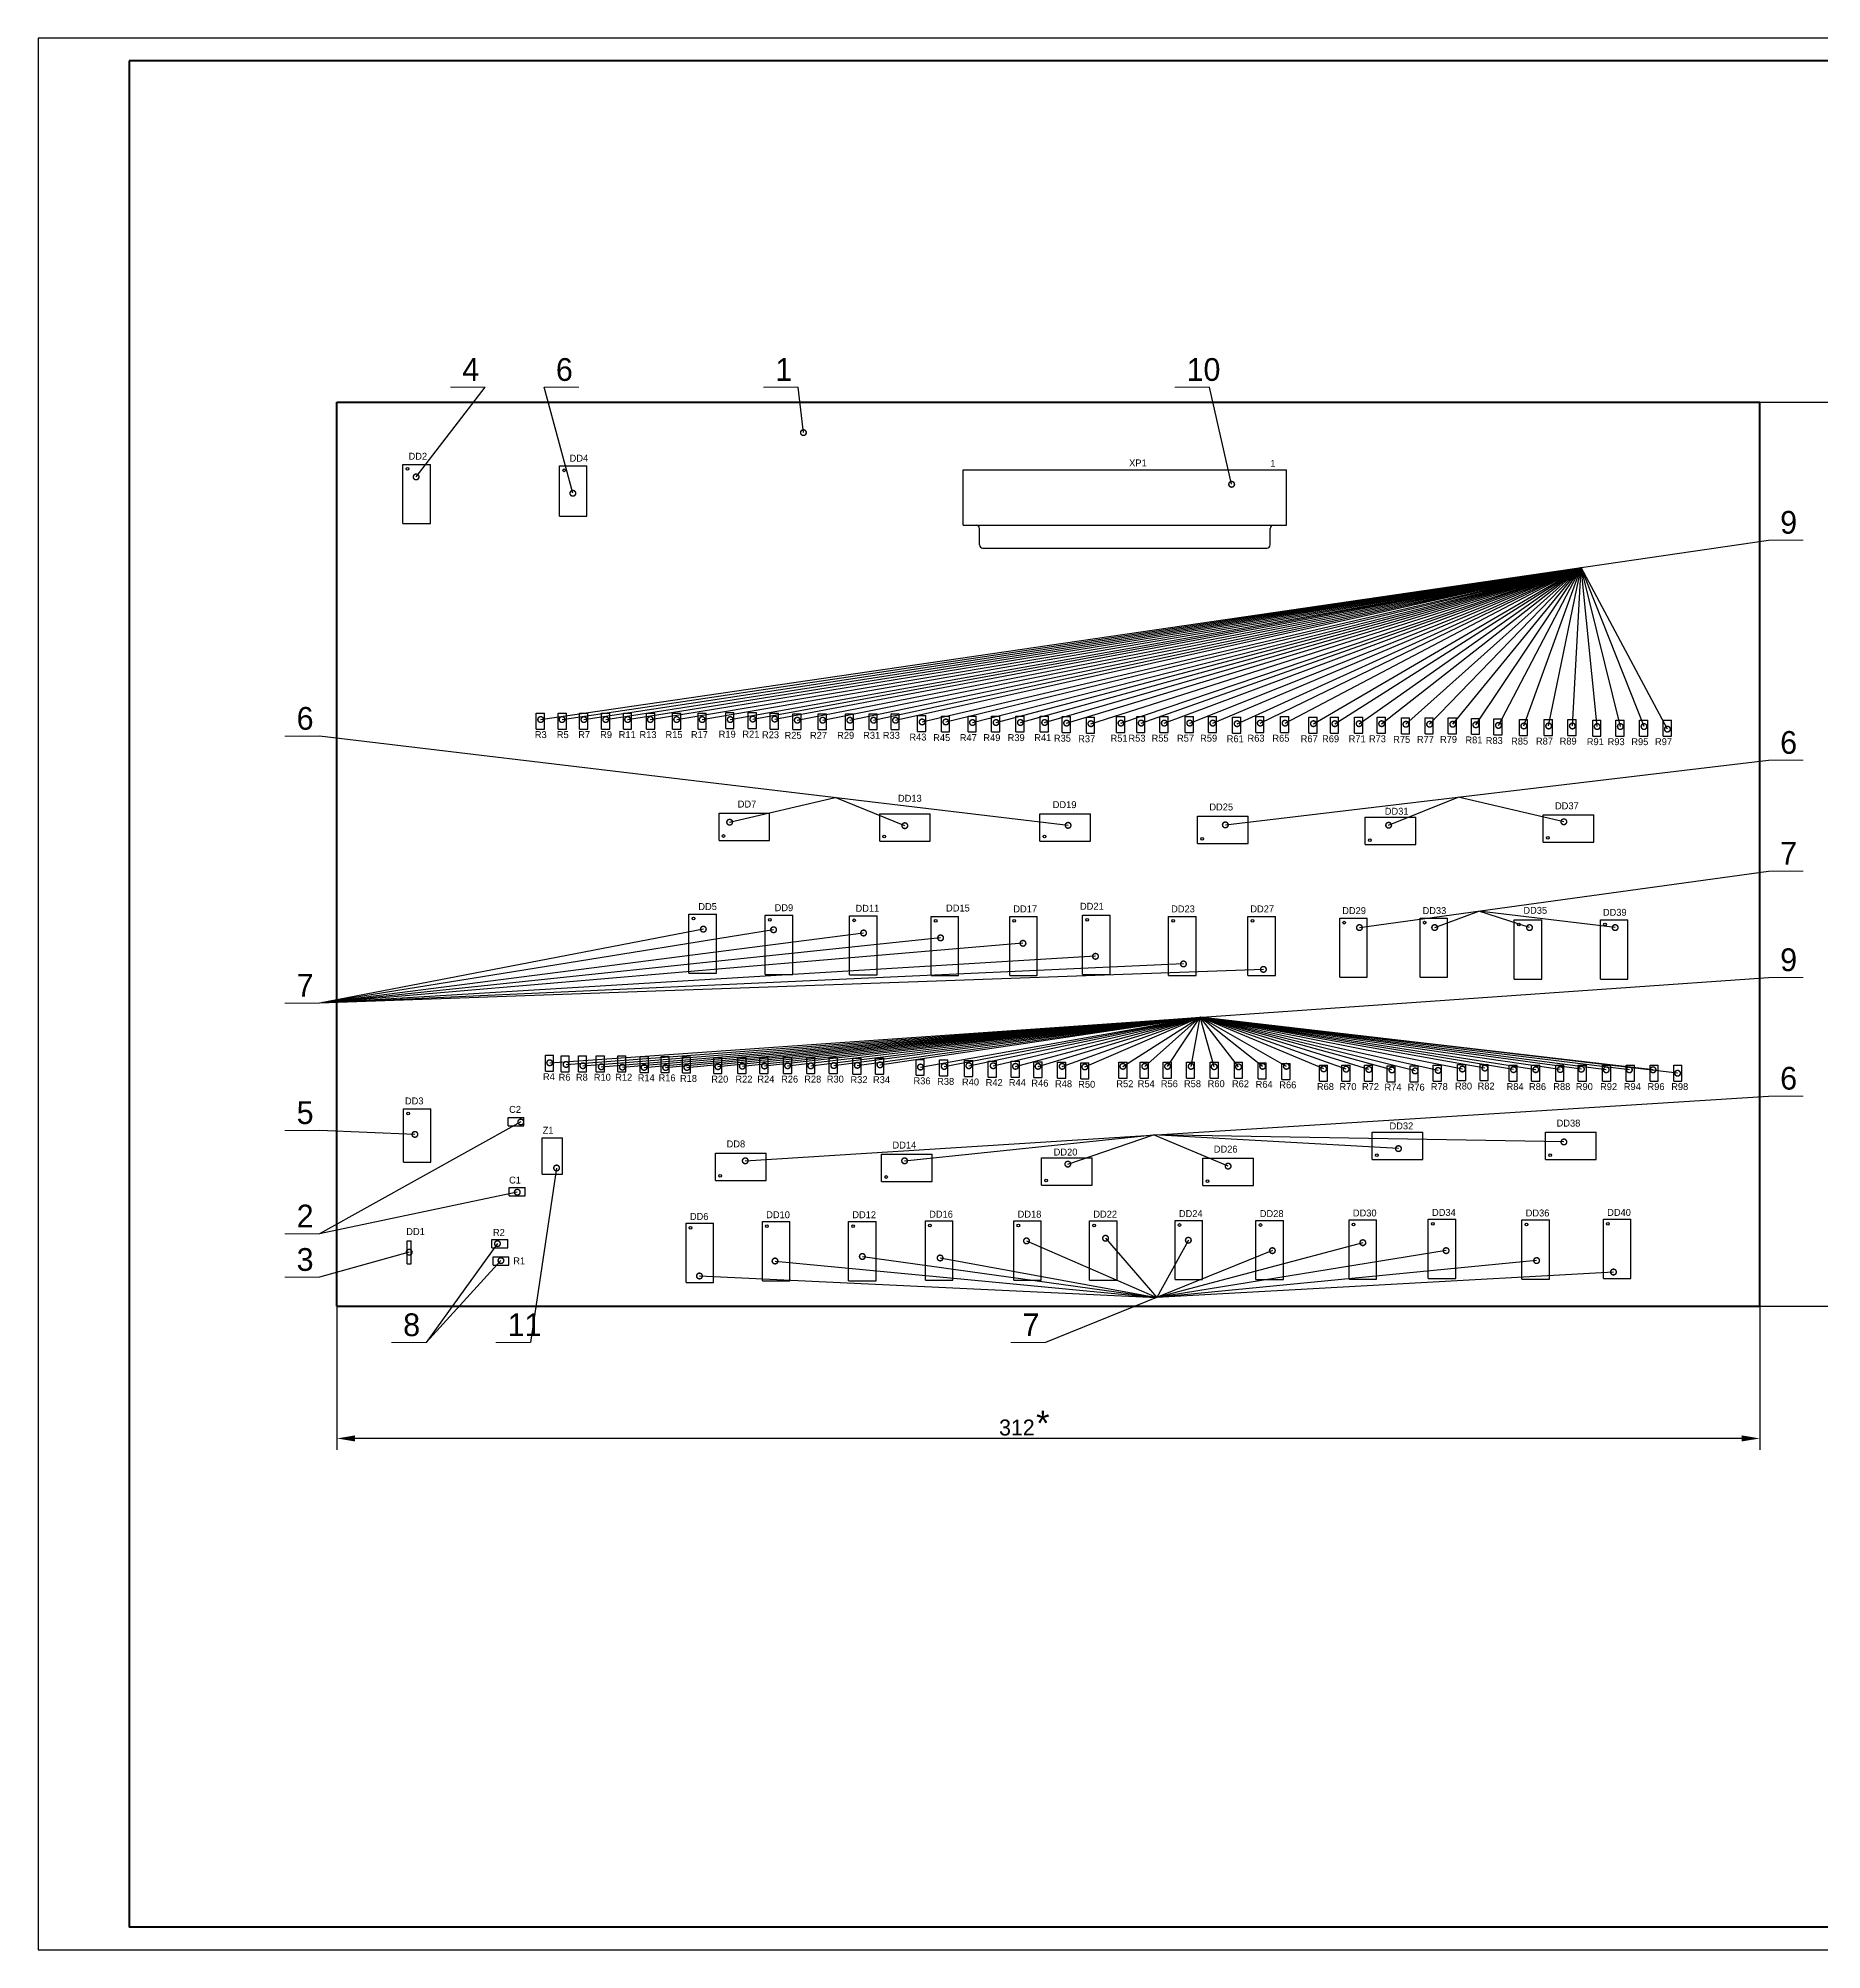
# Model space of a CAD drawing. Extents: x -317 to 277, y 435 to 855.
# Drawn here: x -317.2 to 74.7, y 434.5 to 854.5 of the extents above; entities that cross this region are included whole.
import ezdxf

# ---------------------------------------------------------------- set-up
doc = ezdxf.new("R2010")
doc.units = 0
doc.header["$MEASUREMENT"] = 0
doc.layers.get('0').update_dxf_attribs({"linetype": 'CONTINUOUS'})
doc.layers.get('Defpoints').update_dxf_attribs({"linetype": 'CONTINUOUS'})
for name, color, linetype, lineweight in [('Layer1', 7, 'CONTINUOUS', 50), ('Рамка', 7, 'CONTINUOUS', 50), ('Рамка2', 7, 'CONTINUOUS', 25)]:
    doc.layers.add(name, color=color, linetype=linetype, lineweight=lineweight)
doc.layers.add('rozmiru', color=82, linetype='CONTINUOUS')
doc.layers.add('TOPOVERLAY', color=250, linetype='CONTINUOUS')
doc.styles.add('style1', font='452826.ttf')
doc.styles.add('Гост', font='452826.ttf')
doc.dimstyles.new('Copy(2) of ISO-25', dxfattribs={"dimtxt": 2.5, "dimasz": 2.5, "dimexe": 1.25, "dimexo": 0.625, "dimtad": 1, "dimtxsty": 'Standard', "dimcen": 2.5, "dimadec": 0, "dimazin": 0, "dimtfac": 1, "dimtmove": 0, "dimatfit": 3, "dimldrblk": 'DOTSMALL', "dimfxl": 1, "dimarcsym": 0})
doc.dimstyles.new('Гост', dxfattribs={"dimtxt": 5, "dimasz": 4, "dimexe": 2.5, "dimexo": 0, "dimtad": 1, "dimtoh": 1, "dimzin": 9, "dimtxsty": 'Гост', "dimcen": 2.5, "dimadec": 0, "dimazin": 0, "dimtfac": 1, "dimtmove": 0, "dimatfit": 3, "dimfxl": 1, "dimarcsym": 0})

# ---------------------------------------------------------------- blocks, each defined once
blk = doc.blocks.new('_DotSmall')
at = {"color": 0, "linetype": 'ByBlock', "const_width": 0.5}
blk.add_lwpolyline([(-0.0625, 0, 1), (0.0625, 0, 1)], format="xyb", close=True, dxfattribs=at)
blk = doc.blocks.new('*D119')
at = {"color": 0, "linetype": 'Continuous', "lineweight": -2, "transparency": 16777216}
for p, q in [((61.07, 774.58), (92.58, 774.58)), ((90.08, 579.96), (90.08, 770.58)), ((61.07, 575.96), (92.58, 575.96))]:
    blk.add_line(p, q, dxfattribs=at)
at = {"color": 0, "linetype": 'Continuous', "transparency": 16777216}
for points in [[(89.42, 770.58), (90.75, 770.58), (90.08, 774.58)], [(89.42, 579.96), (90.75, 579.96), (90.08, 575.96)]]:
    blk.add_solid(points, dxfattribs=at)
at = {"layer": 'Defpoints', "color": 0, "linetype": 'Continuous', "transparency": 16777216}
for p in [(61.07, 774.58), (90.08, 774.58), (61.07, 575.96)]:
    blk.add_point(p, dxfattribs=at)
at = {"color": 0, "linetype": 'Continuous', "transparency": 16777216, "insert": (86.75, 680.66), "char_height": 5, "attachment_point": 5, "rotation": 90, "style": 'Гост'}
blk.add_mtext('{\\H0.7x;198\\fArial|b0|i1|c204|p34;\\H1.5476x;*}', dxfattribs=at)
blk = doc.blocks.new('*D120')
at = {"color": 0, "linetype": 'Continuous', "lineweight": -2, "transparency": 16777216}
for p, q in [((-251.6, 575.96), (-251.6, 544.37)), ((61.07, 575.96), (61.07, 544.37)), ((57.07, 546.87), (-247.6, 546.87))]:
    blk.add_line(p, q, dxfattribs=at)
at = {"color": 0, "linetype": 'Continuous', "transparency": 16777216}
for points in [[(-247.6, 547.54), (-247.6, 546.21), (-251.6, 546.87)], [(57.07, 547.54), (57.07, 546.21), (61.07, 546.87)]]:
    blk.add_solid(points, dxfattribs=at)
at = {"layer": 'Defpoints', "color": 0, "linetype": 'Continuous', "transparency": 16777216}
for p in [(-251.6, 575.96), (61.07, 575.96), (-251.6, 546.87)]:
    blk.add_point(p, dxfattribs=at)
at = {"color": 0, "linetype": 'Continuous', "transparency": 16777216, "insert": (-100.71, 550.21), "char_height": 5, "attachment_point": 5, "style": 'Гост'}
blk.add_mtext('{\\H0.7x;312\\fArial|b0|i1|c204|p34;\\H1.5476x;*}', dxfattribs=at)

msp = doc.modelspace()

# ---------------------------------------------------------------- linework, layer by layer
at = {"linetype": 'Continuous'}
msp.add_lwpolyline([(-317.216, 434.524), (276.784, 434.524), (276.784, 854.524), (-317.216, 854.524)], close=True, dxfattribs=at)
at = {"layer": 'Layer1', "lineweight": 18}
for p, q in [((-219.012, 777.823), (-226.634, 777.823)), ((-198.437, 777.823), (-206.059, 777.823)), ((-150.234, 777.823), (-157.855, 777.823)), ((-59.863, 777.823), (-67.484, 777.823)), ((70.565, 744.243), (62.943, 744.243)), ((-255.406, 701.171), (-263.027, 701.171)), ((70.565, 695.885), (62.943, 695.885)), ((70.565, 671.54), (62.943, 671.54)), ((70.565, 648.137), (62.943, 648.137)), ((-255.406, 642.539), (-263.027, 642.539)), ((70.565, 622.107), (62.943, 622.107)), ((-255.406, 614.546), (-263.027, 614.546)), ((-255.406, 591.827), (-263.027, 591.827)), ((-255.406, 582.277), (-263.027, 582.277)), ((-231.999, 567.933), (-239.62, 567.933)), ((-209.043, 567.933), (-216.665, 567.933)), ((-95.918, 567.933), (-103.539, 567.933))]:
    msp.add_line(p, q, dxfattribs=at)
at = {"layer": 'TOPOVERLAY'}
for p, q in [((-237.103, 747.892), (-237.103, 760.892)), ((-237.103, 760.892), (-231.053, 760.892)), ((-231.053, 747.892), (-231.053, 760.892)), ((-202.661, 749.477), (-202.661, 760.577)), ((-202.661, 760.577), (-196.661, 760.577)), ((-196.661, 749.477), (-196.661, 760.577)), ((-113.968, 759.711), (-42.968, 759.711)), ((-113.968, 747.511), (-113.968, 759.711)), ((-42.968, 747.511), (-42.968, 759.711)), ((-237.103, 747.892), (-231.053, 747.892)), ((-202.661, 749.477), (-196.661, 749.477)), ((-113.968, 747.511), (-42.968, 747.511)), ((-110.398, 743.181), (-110.398, 746.811)), ((-46.538, 743.181), (-46.538, 746.811)), ((-109.703, 742.511), (-47.233, 742.511)), ((-207.803, 702.747), (-207.803, 706.247)), ((-207.803, 706.247), (-206.003, 706.247)), ((-206.003, 702.747), (-206.003, 706.247)), ((-202.977, 702.747), (-202.977, 706.247)), ((-202.977, 706.247), (-201.177, 706.247)), ((-201.177, 702.747), (-201.177, 706.247)), ((-198.278, 702.747), (-198.278, 706.247)), ((-198.278, 706.247), (-196.478, 706.247)), ((-196.478, 702.747), (-196.478, 706.247)), ((-193.452, 702.747), (-193.452, 706.247)), ((-193.452, 706.247), (-191.652, 706.247)), ((-191.652, 702.747), (-191.652, 706.247)), ((-188.626, 702.747), (-188.626, 706.247)), ((-188.626, 706.247), (-186.826, 706.247)), ((-186.826, 702.747), (-186.826, 706.247)), ((-183.546, 702.747), (-183.546, 706.247)), ((-183.546, 706.247), (-181.746, 706.247)), ((-181.746, 702.747), (-181.746, 706.247)), ((-177.831, 702.747), (-177.831, 706.247)), ((-177.831, 706.247), (-176.031, 706.247)), ((-176.031, 702.747), (-176.031, 706.247)), ((-172.243, 702.747), (-172.243, 706.247)), ((-172.243, 706.247), (-170.443, 706.247)), ((-170.443, 702.747), (-170.443, 706.247)), ((-166.147, 702.858), (-166.147, 706.358)), ((-166.147, 706.358), (-164.347, 706.358)), ((-164.347, 702.858), (-164.347, 706.358)), ((-161.194, 702.858), (-161.194, 706.358)), ((-161.194, 706.358), (-159.394, 706.358)), ((-159.394, 702.858), (-159.394, 706.358)), ((-156.368, 702.731), (-156.368, 706.231)), ((-156.368, 706.231), (-154.568, 706.231)), ((-154.568, 702.731), (-154.568, 706.231)), ((-151.415, 702.604), (-151.415, 706.104)), ((-151.415, 706.104), (-149.615, 706.104)), ((-149.615, 702.604), (-149.615, 706.104)), ((-145.827, 702.604), (-145.827, 706.104)), ((-145.827, 706.104), (-144.027, 706.104)), ((-144.027, 702.604), (-144.027, 706.104)), ((-139.858, 702.604), (-139.858, 706.104)), ((-139.858, 706.104), (-138.058, 706.104)), ((-138.058, 702.604), (-138.058, 706.104)), ((-134.651, 702.604), (-134.651, 706.104)), ((-134.651, 706.104), (-132.851, 706.104)), ((-132.851, 702.604), (-132.851, 706.104)), ((-129.825, 702.604), (-129.825, 706.104)), ((-129.825, 706.104), (-128.025, 706.104)), ((-128.025, 702.604), (-128.025, 706.104)), ((-123.983, 702.223), (-123.983, 705.723)), ((-123.983, 705.723), (-122.183, 705.723)), ((-122.183, 702.223), (-122.183, 705.723)), ((-207.803, 702.747), (-206.003, 702.747)), ((-202.977, 702.747), (-201.177, 702.747)), ((-198.278, 702.747), (-196.478, 702.747)), ((-193.452, 702.747), (-191.652, 702.747)), ((-188.626, 702.747), (-186.826, 702.747)), ((-183.546, 702.747), (-181.746, 702.747)), ((-177.831, 702.747), (-176.031, 702.747)), ((-172.243, 702.747), (-170.443, 702.747)), ((-166.147, 702.858), (-164.347, 702.858)), ((-161.194, 702.858), (-159.394, 702.858)), ((-156.368, 702.731), (-154.568, 702.731)), ((-151.415, 702.604), (-149.615, 702.604)), ((-145.827, 702.604), (-144.027, 702.604)), ((-139.858, 702.604), (-138.058, 702.604)), ((-134.651, 702.604), (-132.851, 702.604)), ((-129.825, 702.604), (-128.025, 702.604)), ((-123.983, 702.223), (-122.183, 702.223)), ((-118.76, 702.096), (-118.76, 705.596)), ((-118.76, 705.596), (-116.96, 705.596)), ((-118.76, 702.096), (-116.96, 702.096)), ((-116.96, 702.096), (-116.96, 705.596)), ((-112.918, 702.096), (-112.918, 705.596)), ((-112.918, 705.596), (-111.118, 705.596)), ((-112.918, 702.096), (-111.118, 702.096)), ((-111.118, 702.096), (-111.118, 705.596)), ((-107.727, 702.096), (-107.727, 705.596)), ((-107.727, 705.596), (-105.927, 705.596)), ((-107.727, 702.096), (-105.927, 702.096)), ((-105.927, 702.096), (-105.927, 705.596)), ((-102.393, 702.096), (-102.393, 705.596)), ((-102.393, 705.596), (-100.593, 705.596)), ((-102.393, 702.096), (-100.593, 702.096)), ((-100.593, 702.096), (-100.593, 705.596)), ((-97.059, 702.096), (-97.059, 705.596)), ((-97.059, 705.596), (-95.259, 705.596)), ((-97.059, 702.096), (-95.259, 702.096)), ((-95.259, 702.096), (-95.259, 705.596)), ((-92.233, 701.969), (-92.233, 705.469)), ((-92.233, 705.469), (-90.433, 705.469)), ((-92.233, 701.969), (-90.433, 701.969)), ((-90.433, 701.969), (-90.433, 705.469)), ((-86.899, 701.842), (-86.899, 705.342)), ((-86.899, 705.342), (-85.099, 705.342)), ((-86.899, 701.842), (-85.099, 701.842)), ((-85.099, 701.842), (-85.099, 705.342)), ((-80.295, 701.969), (-80.295, 705.469)), ((-80.295, 705.469), (-78.495, 705.469)), ((-80.295, 701.969), (-78.495, 701.969)), ((-78.495, 701.969), (-78.495, 705.469)), ((-75.85, 701.969), (-75.85, 705.469)), ((-75.85, 705.469), (-74.05, 705.469)), ((-75.85, 701.969), (-74.05, 701.969)), ((-74.05, 701.969), (-74.05, 705.469)), ((-70.77, 701.969), (-70.77, 705.469)), ((-70.77, 705.469), (-68.97, 705.469)), ((-70.77, 701.969), (-68.97, 701.969)), ((-68.97, 701.969), (-68.97, 705.469)), ((-65.182, 701.969), (-65.182, 705.469)), ((-65.182, 705.469), (-63.382, 705.469)), ((-65.182, 701.969), (-63.382, 701.969)), ((-63.382, 701.969), (-63.382, 705.469)), ((-60.102, 701.969), (-60.102, 705.469)), ((-60.102, 705.469), (-58.302, 705.469)), ((-60.102, 701.969), (-58.302, 701.969)), ((-58.302, 701.969), (-58.302, 705.469)), ((-54.768, 701.842), (-54.768, 705.342)), ((-54.768, 705.342), (-52.968, 705.342)), ((-54.768, 701.842), (-52.968, 701.842)), ((-52.968, 701.842), (-52.968, 705.342)), ((-49.688, 701.969), (-49.688, 705.469)), ((-49.688, 705.469), (-47.888, 705.469)), ((-49.688, 701.969), (-47.888, 701.969)), ((-47.888, 701.969), (-47.888, 705.469)), ((-44.227, 701.969), (-44.227, 705.469)), ((-44.227, 705.469), (-42.427, 705.469)), ((-44.227, 701.969), (-42.427, 701.969)), ((-42.427, 701.969), (-42.427, 705.469)), ((-38.004, 701.842), (-38.004, 705.342)), ((-38.004, 705.342), (-36.204, 705.342)), ((-38.004, 701.842), (-36.204, 701.842)), ((-36.204, 701.842), (-36.204, 705.342)), ((-33.305, 701.842), (-33.305, 705.342)), ((-33.305, 705.342), (-31.505, 705.342)), ((-33.305, 701.842), (-31.505, 701.842)), ((-31.505, 701.842), (-31.505, 705.342)), ((-27.971, 701.842), (-27.971, 705.342)), ((-27.971, 705.342), (-26.171, 705.342)), ((-27.971, 701.842), (-26.171, 701.842)), ((-26.171, 701.842), (-26.171, 705.342)), ((-23.018, 701.842), (-23.018, 705.342)), ((-23.018, 705.342), (-21.218, 705.342)), ((-23.018, 701.842), (-21.218, 701.842)), ((-21.218, 701.842), (-21.218, 705.342)), ((-17.684, 701.715), (-17.684, 705.215)), ((-17.684, 705.215), (-15.884, 705.215)), ((-17.684, 701.715), (-15.884, 701.715)), ((-15.884, 701.715), (-15.884, 705.215)), ((-12.477, 701.715), (-12.477, 705.215)), ((-12.477, 705.215), (-10.677, 705.215)), ((-12.477, 701.715), (-10.677, 701.715)), ((-10.677, 701.715), (-10.677, 705.215)), ((-7.397, 701.715), (-7.397, 705.215)), ((-7.397, 705.215), (-5.597, 705.215)), ((-7.397, 701.715), (-5.597, 701.715)), ((-5.597, 701.715), (-5.597, 705.215)), ((-2.317, 701.588), (-2.317, 705.088)), ((-2.317, 705.088), (-0.517, 705.088)), ((-2.317, 701.588), (-0.517, 701.588)), ((-0.517, 701.588), (-0.517, 705.088)), ((2.652, 701.461), (2.652, 704.961)), ((2.652, 704.961), (4.452, 704.961)), ((2.652, 701.461), (4.452, 701.461)), ((4.452, 701.461), (4.452, 704.961)), ((8.224, 701.334), (8.224, 704.834)), ((8.224, 704.834), (10.024, 704.834)), ((10.024, 701.334), (10.024, 704.834)), ((13.685, 701.334), (13.685, 704.834)), ((13.685, 704.834), (15.485, 704.834)), ((15.485, 701.334), (15.485, 704.834)), ((18.892, 701.334), (18.892, 704.834)), ((18.892, 704.834), (20.692, 704.834)), ((20.692, 701.334), (20.692, 704.834)), ((24.353, 701.207), (24.353, 704.707)), ((24.353, 704.707), (26.153, 704.707)), ((26.153, 701.207), (26.153, 704.707)), ((29.433, 701.207), (29.433, 704.707)), ((29.433, 704.707), (31.233, 704.707)), ((31.233, 701.207), (31.233, 704.707)), ((34.64, 701.207), (34.64, 704.707)), ((34.64, 704.707), (36.44, 704.707)), ((36.44, 701.207), (36.44, 704.707)), ((39.847, 701.207), (39.847, 704.707)), ((39.847, 704.707), (41.647, 704.707)), ((41.647, 701.207), (41.647, 704.707)), ((8.224, 701.334), (10.024, 701.334)), ((13.685, 701.334), (15.485, 701.334)), ((18.892, 701.334), (20.692, 701.334)), ((24.353, 701.207), (26.153, 701.207)), ((29.433, 701.207), (31.233, 701.207)), ((34.64, 701.207), (36.44, 701.207)), ((39.847, 701.207), (41.647, 701.207)), ((-167.622, 684.24), (-156.522, 684.24)), ((-167.622, 678.24), (-167.622, 684.24)), ((-156.522, 678.24), (-156.522, 684.24)), ((-132.316, 684.113), (-121.216, 684.113)), ((-132.316, 678.113), (-132.316, 684.113)), ((-121.216, 678.113), (-121.216, 684.113)), ((-97.137, 684.113), (-86.037, 684.113)), ((-97.137, 678.113), (-97.137, 684.113)), ((-86.037, 678.113), (-86.037, 684.113)), ((-62.466, 683.605), (-51.366, 683.605)), ((-62.466, 677.605), (-62.466, 683.605)), ((-51.366, 677.605), (-51.366, 683.605)), ((-25.636, 683.351), (-14.536, 683.351)), ((-25.636, 677.351), (-25.636, 683.351)), ((-14.536, 677.351), (-14.536, 683.351)), ((13.48, 683.859), (24.58, 683.859)), ((13.48, 677.859), (13.48, 683.859)), ((24.58, 677.859), (24.58, 683.859)), ((-167.622, 678.24), (-156.522, 678.24)), ((-132.316, 678.113), (-121.216, 678.113)), ((-97.137, 678.113), (-86.037, 678.113)), ((-62.466, 677.605), (-51.366, 677.605)), ((-25.636, 677.351), (-14.536, 677.351)), ((13.48, 677.859), (24.58, 677.859)), ((-174.241, 649.086), (-174.241, 662.086)), ((-174.241, 662.086), (-168.191, 662.086)), ((-168.191, 649.086), (-168.191, 662.086)), ((-157.477, 648.832), (-157.477, 661.832)), ((-157.477, 661.832), (-151.427, 661.832)), ((-151.427, 648.832), (-151.427, 661.832)), ((-138.935, 648.705), (-138.935, 661.705)), ((-138.935, 661.705), (-132.885, 661.705)), ((-132.885, 648.705), (-132.885, 661.705)), ((-121.028, 648.578), (-121.028, 661.578)), ((-121.028, 661.578), (-114.978, 661.578)), ((-114.978, 648.578), (-114.978, 661.578)), ((-103.756, 648.578), (-103.756, 661.578)), ((-103.756, 661.578), (-97.706, 661.578)), ((-97.706, 648.578), (-97.706, 661.578)), ((-87.754, 648.832), (-87.754, 661.832)), ((-87.754, 661.832), (-81.704, 661.832)), ((-81.704, 648.832), (-81.704, 661.832)), ((-68.831, 648.578), (-68.831, 661.578)), ((-68.831, 661.578), (-62.781, 661.578)), ((-62.781, 648.578), (-62.781, 661.578)), ((-51.432, 648.578), (-51.432, 661.578)), ((-51.432, 661.578), (-45.382, 661.578)), ((-45.382, 648.578), (-45.382, 661.578)), ((-31.239, 648.197), (-31.239, 661.197)), ((-31.239, 661.197), (-25.189, 661.197)), ((-25.189, 648.197), (-25.189, 661.197)), ((-13.586, 648.197), (-13.586, 661.197)), ((-13.586, 661.197), (-7.536, 661.197)), ((-7.536, 648.197), (-7.536, 661.197)), ((7.115, 647.816), (7.115, 660.816)), ((7.115, 660.816), (13.165, 660.816)), ((13.165, 647.816), (13.165, 660.816)), ((26.038, 647.816), (26.038, 660.816)), ((26.038, 660.816), (32.088, 660.816)), ((32.088, 647.816), (32.088, 660.816)), ((-174.241, 649.086), (-168.191, 649.086)), ((-157.477, 648.832), (-151.427, 648.832)), ((-138.935, 648.705), (-132.885, 648.705)), ((-121.028, 648.578), (-114.978, 648.578)), ((-103.756, 648.578), (-97.706, 648.578)), ((-87.754, 648.832), (-81.704, 648.832)), ((-68.831, 648.578), (-62.781, 648.578)), ((-51.432, 648.578), (-45.382, 648.578)), ((-31.239, 648.197), (-25.189, 648.197)), ((-13.586, 648.197), (-7.536, 648.197)), ((7.115, 647.816), (13.165, 647.816)), ((26.038, 647.816), (32.088, 647.816)), ((-205.765, 627.563), (-205.765, 631.063)), ((-205.765, 631.063), (-203.965, 631.063)), ((-203.965, 627.563), (-203.965, 631.063)), ((-202.32, 627.436), (-202.32, 630.936)), ((-202.32, 630.936), (-200.52, 630.936)), ((-200.52, 627.436), (-200.52, 630.936)), ((-198.526, 627.436), (-198.526, 630.936)), ((-198.526, 630.936), (-196.726, 630.936)), ((-196.726, 627.436), (-196.726, 630.936)), ((-194.589, 627.436), (-194.589, 630.936)), ((-194.589, 630.936), (-192.789, 630.936)), ((-192.789, 627.436), (-192.789, 630.936)), ((-189.89, 627.436), (-189.89, 630.936)), ((-189.89, 630.936), (-188.09, 630.936)), ((-188.09, 627.436), (-188.09, 630.936)), ((-184.937, 627.309), (-184.937, 630.809)), ((-184.937, 630.809), (-183.137, 630.809)), ((-183.137, 627.309), (-183.137, 630.809)), ((-180.365, 627.309), (-180.365, 630.809)), ((-180.365, 630.809), (-178.565, 630.809)), ((-178.565, 627.309), (-178.565, 630.809)), ((-175.666, 627.182), (-175.666, 630.682)), ((-175.666, 630.682), (-173.866, 630.682)), ((-173.866, 627.182), (-173.866, 630.682)), ((-168.792, 627.039), (-168.792, 630.539)), ((-168.792, 630.539), (-166.992, 630.539)), ((-166.992, 627.039), (-166.992, 630.539)), ((-163.474, 627.039), (-163.474, 630.539)), ((-163.474, 630.539), (-161.674, 630.539)), ((-161.674, 627.039), (-161.674, 630.539)), ((-158.648, 627.039), (-158.648, 630.539)), ((-158.648, 630.539), (-156.848, 630.539)), ((-156.848, 627.039), (-156.848, 630.539)), ((-153.441, 627.039), (-153.441, 630.539)), ((-153.441, 630.539), (-151.641, 630.539)), ((-151.641, 627.039), (-151.641, 630.539)), ((-148.361, 627.039), (-148.361, 630.539)), ((-148.361, 630.539), (-146.561, 630.539)), ((-146.561, 627.039), (-146.561, 630.539)), ((-143.408, 627.039), (-143.408, 630.539)), ((-143.408, 630.539), (-141.608, 630.539)), ((-141.608, 627.039), (-141.608, 630.539)), ((-138.201, 626.912), (-138.201, 630.412)), ((-138.201, 630.412), (-136.401, 630.412)), ((-136.401, 626.912), (-136.401, 630.412)), ((-133.248, 626.912), (-133.248, 630.412)), ((-133.248, 630.412), (-131.448, 630.412)), ((-131.448, 626.912), (-131.448, 630.412)), ((-124.342, 626.658), (-124.342, 630.158)), ((-124.342, 630.158), (-122.542, 630.158)), ((-122.542, 626.658), (-122.542, 630.158)), ((-119.151, 626.531), (-119.151, 630.031)), ((-119.151, 630.031), (-117.351, 630.031)), ((-117.351, 626.531), (-117.351, 630.031)), ((-205.765, 627.563), (-203.965, 627.563)), ((-202.32, 627.436), (-200.52, 627.436)), ((-198.526, 627.436), (-196.726, 627.436)), ((-194.589, 627.436), (-192.789, 627.436)), ((-189.89, 627.436), (-188.09, 627.436)), ((-184.937, 627.309), (-183.137, 627.309)), ((-180.365, 627.309), (-178.565, 627.309)), ((-175.666, 627.182), (-173.866, 627.182)), ((-168.792, 627.039), (-166.992, 627.039)), ((-163.474, 627.039), (-161.674, 627.039)), ((-158.648, 627.039), (-156.848, 627.039)), ((-153.441, 627.039), (-151.641, 627.039)), ((-148.361, 627.039), (-146.561, 627.039)), ((-143.408, 627.039), (-141.608, 627.039)), ((-138.201, 626.912), (-136.401, 626.912)), ((-133.248, 626.912), (-131.448, 626.912)), ((-124.342, 626.658), (-122.542, 626.658)), ((-119.151, 626.531), (-117.351, 626.531)), ((-113.69, 626.404), (-113.69, 629.904)), ((-113.69, 629.904), (-111.89, 629.904)), ((-113.69, 626.404), (-111.89, 626.404)), ((-111.89, 626.404), (-111.89, 629.904)), ((-108.483, 626.277), (-108.483, 629.777)), ((-108.483, 629.777), (-106.683, 629.777)), ((-108.483, 626.277), (-106.683, 626.277)), ((-106.683, 626.277), (-106.683, 629.777)), ((-103.403, 626.277), (-103.403, 629.777)), ((-103.403, 629.777), (-101.603, 629.777)), ((-103.403, 626.277), (-101.603, 626.277)), ((-101.603, 626.277), (-101.603, 629.777)), ((-98.45, 626.15), (-98.45, 629.65)), ((-98.45, 629.65), (-96.65, 629.65)), ((-98.45, 626.15), (-96.65, 626.15)), ((-96.65, 626.15), (-96.65, 629.65)), ((-93.243, 626.023), (-93.243, 629.523)), ((-93.243, 629.523), (-91.443, 629.523)), ((-93.243, 626.023), (-91.443, 626.023)), ((-91.443, 626.023), (-91.443, 629.523)), ((-88.163, 625.896), (-88.163, 629.396)), ((-88.163, 629.396), (-86.363, 629.396)), ((-88.163, 625.896), (-86.363, 625.896)), ((-86.363, 625.896), (-86.363, 629.396)), ((-79.781, 626.023), (-79.781, 629.523)), ((-79.781, 629.523), (-77.981, 629.523)), ((-79.781, 626.023), (-77.981, 626.023)), ((-77.981, 626.023), (-77.981, 629.523)), ((-75.082, 626.023), (-75.082, 629.523)), ((-75.082, 629.523), (-73.282, 629.523)), ((-75.082, 626.023), (-73.282, 626.023)), ((-73.282, 626.023), (-73.282, 629.523)), ((-70.002, 626.023), (-70.002, 629.523)), ((-70.002, 629.523), (-68.202, 629.523)), ((-70.002, 626.023), (-68.202, 626.023)), ((-68.202, 626.023), (-68.202, 629.523)), ((-64.922, 626.023), (-64.922, 629.523)), ((-64.922, 629.523), (-63.122, 629.523)), ((-64.922, 626.023), (-63.122, 626.023)), ((-63.122, 626.023), (-63.122, 629.523)), ((-59.715, 626.023), (-59.715, 629.523)), ((-59.715, 629.523), (-57.915, 629.523)), ((-59.715, 626.023), (-57.915, 626.023)), ((-57.915, 626.023), (-57.915, 629.523)), ((-54.381, 626.023), (-54.381, 629.523)), ((-54.381, 629.523), (-52.581, 629.523)), ((-54.381, 626.023), (-52.581, 626.023)), ((-52.581, 626.023), (-52.581, 629.523)), ((-49.174, 625.896), (-49.174, 629.396)), ((-49.174, 629.396), (-47.374, 629.396)), ((-49.174, 625.896), (-47.374, 625.896)), ((-47.374, 625.896), (-47.374, 629.396)), ((-43.967, 625.769), (-43.967, 629.269)), ((-43.967, 629.269), (-42.167, 629.269)), ((-42.167, 625.769), (-42.167, 629.269)), ((-35.712, 625.388), (-35.712, 628.888)), ((-35.712, 628.888), (-33.912, 628.888)), ((-33.912, 625.388), (-33.912, 628.888)), ((-30.759, 625.388), (-30.759, 628.888)), ((-30.759, 628.888), (-28.959, 628.888)), ((-28.959, 625.388), (-28.959, 628.888)), ((-25.806, 625.388), (-25.806, 628.888)), ((-25.806, 628.888), (-24.006, 628.888)), ((-24.006, 625.388), (-24.006, 628.888)), ((-20.853, 625.261), (-20.853, 628.761)), ((-20.853, 628.761), (-19.053, 628.761)), ((-19.053, 625.261), (-19.053, 628.761)), ((-15.773, 625.261), (-15.773, 628.761)), ((-15.773, 628.761), (-13.973, 628.761)), ((-13.973, 625.261), (-13.973, 628.761)), ((-10.693, 625.388), (-10.693, 628.888)), ((-10.693, 628.888), (-8.893, 628.888)), ((-8.893, 625.388), (-8.893, 628.888)), ((-5.359, 625.515), (-5.359, 629.015)), ((-5.359, 629.015), (-3.559, 629.015)), ((-3.559, 625.515), (-3.559, 629.015)), ((-0.406, 625.515), (-0.406, 629.015)), ((-0.406, 629.015), (1.394, 629.015)), ((1.394, 625.515), (1.394, 629.015)), ((5.96, 625.388), (5.96, 628.888)), ((5.96, 628.888), (7.76, 628.888)), ((7.76, 625.388), (7.76, 628.888)), ((10.897, 625.388), (10.897, 628.888)), ((10.897, 628.888), (12.697, 628.888)), ((12.697, 625.388), (12.697, 628.888)), ((16.231, 625.388), (16.231, 628.888)), ((16.231, 628.888), (18.031, 628.888)), ((18.031, 625.388), (18.031, 628.888)), ((21.184, 625.388), (21.184, 628.888)), ((21.184, 628.888), (22.984, 628.888)), ((22.984, 625.388), (22.984, 628.888)), ((26.518, 625.388), (26.518, 628.888)), ((26.518, 628.888), (28.318, 628.888)), ((28.318, 625.388), (28.318, 628.888)), ((31.725, 625.388), (31.725, 628.888)), ((31.725, 628.888), (33.525, 628.888)), ((33.525, 625.388), (33.525, 628.888)), ((36.932, 625.388), (36.932, 628.888)), ((36.932, 628.888), (38.732, 628.888)), ((38.732, 625.388), (38.732, 628.888)), ((42.139, 625.388), (42.139, 628.888)), ((42.139, 628.888), (43.939, 628.888)), ((43.939, 625.388), (43.939, 628.888)), ((-43.967, 625.769), (-42.167, 625.769)), ((-35.712, 625.388), (-33.912, 625.388)), ((-30.759, 625.388), (-28.959, 625.388)), ((-25.806, 625.388), (-24.006, 625.388)), ((-20.853, 625.261), (-19.053, 625.261)), ((-15.773, 625.261), (-13.973, 625.261)), ((-10.693, 625.388), (-8.893, 625.388)), ((-5.359, 625.515), (-3.559, 625.515)), ((-0.406, 625.515), (1.394, 625.515)), ((5.96, 625.388), (7.76, 625.388)), ((10.897, 625.388), (12.697, 625.388)), ((16.231, 625.388), (18.031, 625.388)), ((21.184, 625.388), (22.984, 625.388)), ((26.518, 625.388), (28.318, 625.388)), ((31.725, 625.388), (33.525, 625.388)), ((36.932, 625.388), (38.732, 625.388)), ((42.139, 625.388), (43.939, 625.388)), ((-236.923, 619.272), (-230.973, 619.272)), ((-236.923, 607.572), (-236.923, 619.272)), ((-230.973, 607.572), (-230.973, 619.272)), ((-213.981, 615.57), (-213.981, 617.37)), ((-213.981, 617.37), (-210.481, 617.37)), ((-213.981, 615.57), (-210.481, 615.57)), ((-210.481, 615.57), (-210.481, 617.37)), ((-24.106, 614.136), (-13.006, 614.136)), ((-24.106, 608.136), (-24.106, 614.136)), ((-13.006, 608.136), (-13.006, 614.136)), ((13.994, 614.136), (25.094, 614.136)), ((13.994, 608.136), (13.994, 614.136)), ((25.094, 608.136), (25.094, 614.136)), ((-206.5, 604.937), (-206.5, 612.937)), ((-206.5, 612.937), (-202, 612.937)), ((-202, 604.937), (-202, 612.937)), ((-168.378, 609.564), (-157.278, 609.564)), ((-168.378, 603.564), (-168.378, 609.564)), ((-157.278, 603.564), (-157.278, 609.564)), ((-131.929, 609.31), (-120.829, 609.31)), ((-131.929, 603.31), (-131.929, 609.31)), ((-120.829, 603.31), (-120.829, 609.31)), ((-236.923, 607.572), (-230.973, 607.572)), ((-206.5, 604.937), (-202, 604.937)), ((-96.75, 608.548), (-85.65, 608.548)), ((-96.75, 602.548), (-96.75, 608.548)), ((-85.65, 602.548), (-85.65, 608.548)), ((-61.317, 608.421), (-50.217, 608.421)), ((-61.317, 602.421), (-61.317, 608.421)), ((-50.217, 602.421), (-50.217, 608.421)), ((-24.106, 608.136), (-13.006, 608.136)), ((13.994, 608.136), (25.094, 608.136)), ((-213.727, 600.203), (-213.727, 602.003)), ((-213.727, 602.003), (-210.227, 602.003)), ((-210.227, 600.203), (-210.227, 602.003)), ((-168.378, 603.564), (-157.278, 603.564)), ((-131.929, 603.31), (-120.829, 603.31)), ((-96.75, 602.548), (-85.65, 602.548)), ((-61.317, 602.421), (-50.217, 602.421)), ((-213.727, 600.203), (-210.227, 600.203)), ((-174.87, 581.141), (-174.87, 594.141)), ((-174.87, 594.141), (-168.82, 594.141)), ((-168.82, 581.141), (-168.82, 594.141)), ((-158.106, 581.522), (-158.106, 594.522)), ((-158.106, 594.522), (-152.056, 594.522)), ((-152.056, 581.522), (-152.056, 594.522)), ((-139.183, 581.522), (-139.183, 594.522)), ((-139.183, 594.522), (-133.133, 594.522)), ((-133.133, 581.522), (-133.133, 594.522)), ((-122.292, 581.649), (-122.292, 594.649)), ((-122.292, 594.649), (-116.242, 594.649)), ((-116.242, 581.649), (-116.242, 594.649)), ((-102.861, 581.649), (-102.861, 594.649)), ((-102.861, 594.649), (-96.811, 594.649)), ((-96.811, 581.649), (-96.811, 594.649)), ((-86.224, 581.649), (-86.224, 594.649)), ((-86.224, 594.649), (-80.174, 594.649)), ((-80.174, 581.649), (-80.174, 594.649)), ((-67.428, 581.776), (-67.428, 594.776)), ((-67.428, 594.776), (-61.378, 594.776)), ((-61.378, 581.776), (-61.378, 594.776)), ((-49.648, 581.776), (-49.648, 594.776)), ((-49.648, 594.776), (-43.598, 594.776)), ((-43.598, 581.776), (-43.598, 594.776)), ((-29.201, 581.903), (-29.201, 594.903)), ((-29.201, 594.903), (-23.151, 594.903)), ((-23.151, 581.903), (-23.151, 594.903)), ((-11.802, 582.03), (-11.802, 595.03)), ((-11.802, 595.03), (-5.752, 595.03)), ((-5.752, 582.03), (-5.752, 595.03)), ((8.772, 581.903), (8.772, 594.903)), ((8.772, 594.903), (14.822, 594.903)), ((14.822, 581.903), (14.822, 594.903)), ((26.679, 582.03), (26.679, 595.03)), ((26.679, 595.03), (32.729, 595.03)), ((32.729, 582.03), (32.729, 595.03)), ((-236.151, 590.268), (-235.301, 590.268)), ((-236.151, 585.268), (-236.151, 590.268)), ((-235.301, 585.268), (-235.301, 590.268)), ((-217.537, 590.573), (-214.037, 590.573)), ((-217.537, 588.773), (-217.537, 590.573)), ((-217.537, 588.773), (-214.037, 588.773)), ((-214.037, 588.773), (-214.037, 590.573)), ((-236.151, 585.268), (-235.301, 585.268)), ((-217.283, 586.763), (-213.783, 586.763)), ((-217.283, 584.963), (-217.283, 586.763)), ((-217.283, 584.963), (-213.783, 584.963)), ((-213.783, 584.963), (-213.783, 586.763)), ((-174.87, 581.141), (-168.82, 581.141)), ((-158.106, 581.522), (-152.056, 581.522)), ((-139.183, 581.522), (-133.133, 581.522)), ((-122.292, 581.649), (-116.242, 581.649)), ((-102.861, 581.649), (-96.811, 581.649)), ((-86.224, 581.649), (-80.174, 581.649)), ((-67.428, 581.776), (-61.378, 581.776)), ((-49.648, 581.776), (-43.598, 581.776)), ((-29.201, 581.903), (-23.151, 581.903)), ((-11.802, 582.03), (-5.752, 582.03)), ((8.772, 581.903), (14.822, 581.903)), ((26.679, 582.03), (32.729, 582.03))]:
    msp.add_line(p, q, dxfattribs=at)
for centre in [(-236.103, 759.892), (-201.661, 759.577), (-166.622, 679.24), (-131.316, 679.113), (-96.137, 679.113), (-61.466, 678.605), (-24.636, 678.351), (14.48, 678.859), (-173.241, 661.086), (-156.477, 660.832), (-137.935, 660.705), (-120.028, 660.578), (-102.756, 660.578), (-86.754, 660.832), (-67.831, 660.578), (-50.432, 660.578), (-30.239, 660.197), (-12.586, 660.197), (8.115, 659.816), (27.038, 659.816), (-235.923, 618.272), (-23.106, 609.136), (14.994, 609.136), (-167.378, 604.564), (-130.929, 604.31), (-95.75, 603.548), (-60.317, 603.421), (-173.87, 593.141), (-157.106, 593.522), (-138.183, 593.522), (-121.292, 593.649), (-101.861, 593.649), (-85.224, 593.649), (-66.428, 593.776), (-48.648, 593.776), (-28.201, 593.903), (-10.802, 594.03), (9.772, 593.903), (27.679, 594.03)]:
    msp.add_circle(centre, 0.3, dxfattribs=at)
for centre, start, end in [((-111.093, 746.811), 0, 90), ((-45.843, 746.811), 90, 180), ((-109.703, 743.181), 180, 270), ((-47.233, 743.181), 270, 0)]:
    msp.add_arc(centre, 0.695, start, end, dxfattribs=at)
at = {"layer": 'Рамка', "linetype": 'Continuous'}
for p, q in [((271.784, 849.524), (-297.216, 849.524)), ((-297.216, 849.524), (-297.216, 439.524)), ((271.784, 439.524), (-297.216, 439.524))]:
    msp.add_line(p, q, dxfattribs=at)
at = {"layer": 'Рамка'}
for p, q in [((-251.604, 575.957), (-251.604, 774.585)), ((-251.604, 774.585), (61.07, 774.585)), ((61.07, 575.957), (61.07, 774.585)), ((-251.604, 575.957), (61.07, 575.957))]:
    msp.add_line(p, q, dxfattribs=at)

# ---------------------------------------------------------------- texts
at = {"layer": 'rozmiru', "lineweight": 50, "char_height": 5, "attachment_point": 1, "style": 'style1'}
for s, insert in [('{\\C0;4}', (-224.042, 784.237)), ('{\\C0;6}', (-203.467, 784.237)), ('{\\C0;1}', (-155.264, 784.237)), ('{\\C0;10}', (-64.893, 784.237)), ('{\\C0;9}', (65.535, 750.657)), ('{\\C0;6}', (-260.436, 707.584)), ('{\\C0;6}', (65.535, 702.298)), ('{\\C0;7}', (65.535, 677.953)), ('{\\C0;9}', (65.535, 654.551)), ('{\\C0;7}', (-260.436, 648.953)), ('{\\C0;6}', (65.535, 628.521)), ('{\\C0;5}', (-260.436, 620.96)), ('{\\C0;2}', (-260.436, 598.241)), ('{\\C0;3}', (-260.436, 588.691)), ('{\\C0;8}', (-237.029, 574.347)), ('{\\C0;11}', (-214.073, 574.347)), ('{\\C0;7}', (-100.948, 574.347))]:
    msp.add_mtext_dynamic_manual_height_columns(s, width=7.49914, gutter_width=12.5, heights=[0], dxfattribs=dict(at, insert=insert))
at = {"layer": 'TOPOVERLAY', "style": 'Гост'}
for s, p in [('DD2', (-235.847, 761.923)), ('DD4', (-200.455, 761.492)), ('XP1', (-77.512, 760.443)), ('R3', (-208.092, 700.751)), ('R5', (-203.266, 700.751)), ('R7', (-198.567, 700.751)), ('R9', (-193.741, 700.751)), ('R11', (-189.677, 700.751)), ('R13', (-185.105, 700.751)), ('R15', (-179.39, 700.751)), ('R17', (-173.802, 700.751)), ('R19', (-167.706, 700.853)), ('R21', (-162.499, 700.853)), ('R23', (-158.181, 700.726)), ('R25', (-153.228, 700.599)), ('R27', (-147.64, 700.599)), ('R29', (-141.671, 700.599)), ('R31', (-135.956, 700.599)), ('R33', (-131.638, 700.599)), ('R43', (-125.796, 700.218)), ('R45', (-120.564, 700.091)), ('R47', (-114.722, 700.091)), ('R49', (-109.54, 700.091)), ('R39', (-104.206, 700.091)), ('R41', (-98.364, 700.091)), ('R35', (-94.046, 699.964)), ('R51', (-81.6, 699.964)), ('R53', (-77.663, 699.964)), ('R55', (-72.583, 699.964)), ('R57', (-66.995, 699.964)), ('R59', (-61.915, 699.964)), ('R63', (-51.501, 699.964)), ('R65', (-46.04, 699.964)), ('R37', (-88.712, 699.837)), ('R61', (-56.073, 699.837)), ('R67', (-39.817, 699.837)), ('R69', (-35.118, 699.837)), ('R71', (-29.276, 699.837)), ('R73', (-24.831, 699.837)), ('R75', (-19.497, 699.71)), ('R77', (-14.29, 699.71)), ('R79', (-9.21, 699.71)), ('R81', (-3.622, 699.583)), ('R83', (0.848, 699.456)), ('R85', (6.411, 699.329)), ('R87', (11.872, 699.329)), ('R89', (17.079, 699.329)), ('R91', (23.048, 699.202)), ('R93', (27.62, 699.202)), ('R95', (32.827, 699.202)), ('R97', (38.034, 699.202)), ('DD7', (-163.518, 685.49)), ('DD13', (-128.303, 686.762)), ('DD19', (-94.303, 685.363)), ('DD25', (-59.886, 684.855)), ('DD31', (-21.34, 683.92)), ('DD37', (16.06, 685.109)), ('DD5', (-172.174, 662.974)), ('DD9', (-155.41, 662.72)), ('DD11', (-137.63, 662.593)), ('DD15', (-117.741, 662.651)), ('DD17', (-102.959, 662.466)), ('DD21', (-88.318, 663.043)), ('DD23', (-68.288, 662.466)), ('DD27', (-50.889, 662.466)), ('DD29', (-30.696, 662.085)), ('DD33', (-13.043, 662.085)), ('DD35', (9.117, 662.142)), ('DD39', (26.581, 661.704)), ('R4', (-206.316, 625.601)), ('R6', (-202.871, 625.474)), ('R8', (-199.077, 625.474)), ('R10', (-195.14, 625.474)), ('R12', (-190.441, 625.474)), ('R14', (-185.488, 625.347)), ('R16', (-180.916, 625.347)), ('R18', (-176.217, 625.22)), ('R20', (-169.339, 625.064)), ('R22', (-164.021, 625.064)), ('R24', (-159.195, 625.064)), ('R26', (-153.988, 625.064)), ('R28', (-148.908, 625.064)), ('R30', (-143.955, 625.064)), ('R32', (-138.748, 624.937)), ('R34', (-133.795, 624.937)), ('R36', (-124.889, 624.683)), ('R38', (-119.698, 624.556)), ('R40', (-114.237, 624.429)), ('R42', (-109.03, 624.302)), ('R44', (-103.95, 624.302)), ('DD3', (-236.646, 620.272)), ('R46', (-98.997, 624.175)), ('R48', (-93.79, 624.048)), ('R50', (-88.71, 623.921)), ('R52', (-80.328, 624.048)), ('R54', (-75.629, 624.048)), ('R56', (-70.549, 624.048)), ('R58', (-65.469, 624.048)), ('R60', (-60.262, 624.048)), ('R62', (-54.928, 624.048)), ('R64', (-49.721, 623.921)), ('R66', (-44.514, 623.794)), ('R68', (-36.259, 623.413)), ('R70', (-31.306, 623.413)), ('R72', (-26.353, 623.413)), ('R74', (-21.4, 623.286)), ('R76', (-16.32, 623.286)), ('R78', (-11.24, 623.413)), ('R80', (-5.906, 623.54)), ('R82', (-0.953, 623.54)), ('R84', (5.413, 623.413)), ('R86', (10.35, 623.413)), ('R88', (15.684, 623.413)), ('R90', (20.637, 623.413)), ('R92', (25.971, 623.413)), ('R94', (31.178, 623.413)), ('R96', (36.385, 623.413)), ('R98', (41.592, 623.413)), ('С2', (-213.742, 618.413)), ('Z1', (-206.376, 613.815)), ('DD32', (-20.3, 614.776)), ('DD38', (16.41, 615.393)), ('DD8', (-165.962, 610.821)), ('DD14', (-129.513, 610.567)), ('DD20', (-94.093, 609.033)), ('DD26', (-58.901, 609.678)), ('С1', (-213.755, 602.881)), ('DD6', (-174.026, 594.882)), ('DD10', (-157.262, 595.263)), ('DD12', (-138.339, 595.263)), ('DD16', (-121.448, 595.39)), ('DD18', (-102.017, 595.39)), ('DD22', (-85.38, 595.39)), ('DD24', (-66.584, 595.517)), ('DD28', (-48.804, 595.517)), ('DD30', (-28.357, 595.644)), ('DD34', (-10.958, 595.771)), ('DD36', (9.616, 595.644)), ('DD40', (27.523, 595.771)), ('DD1', (-236.341, 591.57)), ('R2', (-217.298, 591.362)), ('R1', (-212.841, 585.129))]:
    msp.add_text(s, height=1.524, dxfattribs=at).set_placement(p)
msp.add_text('1', height=1.5, rotation=360, dxfattribs=at).set_placement((-46.499, 760.361))

# ---------------------------------------------------------------- dimensions: what is measured, and where the dimension line sits
at = {"linetype": 'Continuous'}
dim = msp.add_linear_dim(base=(90.084, 774.585), p1=(61.07, 575.957), p2=(61.07, 774.585), angle=90, text='{\\H0.7x;198\\fArial|b0|i1|c204|p34;\\H1.5476x;*}', dimstyle='Гост', dxfattribs=at)
dim.commit()
dim.dimension.update_dxf_attribs({"geometry": '*D119', "text_midpoint": (90.084, 680.664), "dimtype": 160})
dim = msp.add_linear_dim(base=(-251.604, 546.872), p1=(61.07, 575.957), p2=(-251.604, 575.957), text='{\\H0.7x;312\\fArial|b0|i1|c204|p34;\\H1.5476x;*}', dimstyle='Гост', dxfattribs=at)
dim.commit()
dim.dimension.update_dxf_attribs({"geometry": '*D120', "text_midpoint": (-100.708, 546.872), "dimtype": 160})

# ---------------------------------------------------------------- leaders
at = {"layer": 'Рамка2'}
for points in [[(-234.189, 758.135), (-219.012, 777.823)], [(-199.747, 754.543), (-206.059, 777.823)], [(-149.087, 767.872), (-150.234, 777.823)], [(-54.996, 756.513), (-59.863, 777.823)], [(-206.822, 704.822), (62.943, 744.243)], [(-202.127, 704.822), (21.793, 738.23)], [(-197.322, 704.822), (21.793, 738.23)], [(-192.517, 704.822), (21.793, 738.23)], [(-187.713, 704.822), (21.793, 738.23)], [(-182.724, 704.822), (21.793, 738.23)], [(-176.933, 704.822), (21.793, 738.23)], [(-171.328, 704.822), (21.793, 738.23)], [(-165.166, 704.822), (21.793, 738.23)], [(-160.213, 704.933), (21.793, 738.23)], [(-155.387, 704.933), (21.793, 738.23)], [(-150.434, 704.679), (21.793, 738.23)], [(-144.846, 704.679), (21.793, 738.23)], [(-138.877, 704.679), (21.793, 738.23)], [(-133.67, 704.679), (21.793, 738.23)], [(-128.844, 704.679), (21.793, 738.23)], [(-123.002, 704.298), (21.793, 738.23)], [(-117.779, 704.298), (21.793, 738.23)], [(-111.937, 704.171), (21.793, 738.23)], [(-106.746, 704.171), (21.793, 738.23)], [(-101.412, 704.171), (21.793, 738.23)], [(-96.078, 704.171), (21.793, 738.23)], [(-91.252, 704.044), (21.793, 738.23)], [(-85.918, 703.917), (21.793, 738.23)], [(-79.314, 704.044), (21.793, 738.23)], [(-74.869, 704.044), (21.793, 738.23)], [(-69.789, 704.044), (21.793, 738.23)], [(-64.201, 704.044), (21.793, 738.23)], [(-59.121, 704.044), (21.793, 738.23)], [(-53.787, 703.917), (21.793, 738.23)], [(-48.707, 704.044), (21.793, 738.23)], [(-43.246, 704.044), (21.793, 738.23)], [(-37.023, 703.917), (21.793, 738.23)], [(-32.324, 703.917), (21.793, 738.23)], [(-26.99, 703.917), (21.793, 738.23)], [(-22.037, 703.917), (21.793, 738.23)], [(-16.703, 703.79), (21.793, 738.23)], [(-11.496, 703.79), (21.793, 738.23)], [(-6.416, 703.79), (21.793, 738.23)], [(-1.336, 703.663), (21.793, 738.23)], [(3.633, 703.536), (21.793, 738.23)], [(9.205, 703.409), (21.793, 738.23)], [(14.666, 703.409), (21.793, 738.23)], [(19.873, 703.409), (21.793, 738.23)], [(25.334, 703.282), (21.793, 738.23)], [(30.414, 703.282), (21.793, 738.23)], [(35.621, 703.282), (21.793, 738.23)], [(40.762, 702.717), (21.793, 738.23)], [(-90.927, 681.578), (-255.406, 701.171)], [(-56.377, 681.671), (62.943, 695.885)], [(-165.3, 682.265), (-142.095, 687.673)], [(-126.807, 681.503), (-142.095, 687.673)], [(-20.497, 681.596), (-5.209, 687.766)], [(17.996, 682.358), (-5.209, 687.766)], [(-26.911, 659.117), (62.943, 671.54)], [(-171.075, 658.774), (-255.406, 642.539)], [(-155.64, 658.64), (-255.406, 642.539)], [(-10.381, 659.117), (-0.677, 662.744)], [(10.455, 659.117), (-0.677, 662.744)], [(29.269, 659.117), (-0.677, 662.744)], [(-135.865, 657.926), (-255.406, 642.539)], [(-118.95, 656.854), (-255.406, 642.539)], [(-100.843, 655.664), (-255.406, 642.539)], [(-84.912, 652.802), (-255.406, 642.539)], [(-65.586, 651.128), (-255.406, 642.539)], [(-48.014, 649.932), (-255.406, 642.539)], [(-204.84, 629.407), (62.943, 648.137)], [(-201.227, 629.038), (-61.935, 639.403)], [(-197.544, 628.756), (-61.935, 639.403)], [(-193.497, 628.526), (-61.935, 639.403)], [(-188.86, 628.449), (-61.935, 639.403)], [(-184.07, 628.398), (-61.935, 639.403)], [(-179.355, 628.353), (-61.935, 639.403)], [(-174.691, 628.379), (-61.935, 639.403)], [(-167.863, 628.56), (-61.935, 639.403)], [(-162.505, 628.662), (-61.935, 639.403)], [(-157.635, 628.71), (-61.935, 639.403)], [(-152.558, 628.761), (-61.935, 639.403)], [(-147.462, 628.732), (-61.935, 639.403)], [(-142.418, 628.798), (-61.935, 639.403)], [(-137.246, 628.846), (-61.935, 639.403)], [(-132.266, 628.942), (-61.935, 639.403)], [(-123.364, 628.477), (-61.935, 639.403)], [(-118.153, 628.604), (-61.935, 639.403)], [(-112.733, 628.756), (-61.935, 639.403)], [(-107.382, 628.756), (-61.935, 639.403)], [(-102.495, 628.628), (-61.935, 639.403)], [(-97.54, 628.627), (-61.935, 639.403)], [(-92.237, 628.629), (-61.935, 639.403)], [(-87.243, 628.502), (-61.935, 639.403)], [(-78.891, 628.629), (-61.935, 639.403)], [(-74.089, 628.629), (-61.935, 639.403)], [(-69.07, 628.62), (-61.935, 639.403)], [(-63.912, 628.629), (-61.935, 639.403)], [(-58.831, 628.542), (-61.935, 639.403)], [(-53.474, 628.513), (-61.935, 639.403)], [(-48.181, 628.629), (-61.935, 639.403)], [(-42.965, 628.629), (-61.935, 639.403)], [(-34.768, 628.072), (-61.935, 639.403)], [(-29.834, 628.011), (-61.935, 639.403)], [(-24.843, 627.936), (-61.935, 639.403)], [(-19.77, 627.832), (-61.935, 639.403)], [(-14.672, 627.625), (-61.935, 639.403)], [(-9.625, 627.729), (-61.935, 639.403)], [(-4.294, 628.039), (-61.935, 639.403)], [(0.646, 628.248), (-61.935, 639.403)], [(6.947, 627.904), (-61.935, 639.403)], [(11.822, 627.898), (-61.935, 639.403)], [(17.216, 627.914), (-61.935, 639.403)], [(21.855, 627.994), (-61.935, 639.403)], [(27.316, 627.867), (-61.935, 639.403)], [(32.396, 627.867), (-61.935, 639.403)], [(37.603, 627.867), (-61.935, 639.403)], [(42.989, 627.11), (-61.935, 639.403)], [(-161.868, 607.872), (62.943, 622.107)], [(-211.188, 616.403), (-255.406, 591.827)], [(-234.45, 613.677), (-255.406, 614.546)], [(-126.852, 607.872), (-72.126, 613.554)], [(-90.983, 607.142), (-72.126, 613.554)], [(-55.765, 606.702), (-72.126, 613.554)], [(-18.334, 610.55), (-72.126, 613.554)], [(18.015, 612.018), (-72.126, 613.554)], [(-203.32, 606.29), (-209.043, 567.933)], [(-211.959, 600.973), (-255.406, 591.827)], [(-235.702, 587.792), (-255.406, 582.277)], [(-216.317, 589.678), (-231.999, 567.933)], [(-100.07, 590.281), (-71.437, 577.848)], [(-46.042, 588.133), (-95.918, 567.933)], [(-82.696, 590.852), (-71.437, 577.848)], [(-64.505, 590.416), (-71.437, 577.848)], [(-26.163, 589.883), (-71.437, 577.848)], [(-7.868, 588.133), (-71.437, 577.848)], [(-215.542, 585.942), (-231.999, 567.933)], [(-155.325, 585.857), (-71.437, 577.848)], [(-136.138, 586.846), (-71.437, 577.848)], [(-119.057, 586.523), (-71.437, 577.848)], [(12.012, 585.951), (-71.437, 577.848)], [(28.906, 583.436), (-71.437, 577.848)], [(-171.925, 582.567), (-71.437, 577.848)]]:
    msp.add_leader(points, dimstyle='Copy(2) of ISO-25', override={"dimgap": 0.625, "dimtad": 0}, dxfattribs=at)

doc.saveas('drawing.dxf')
